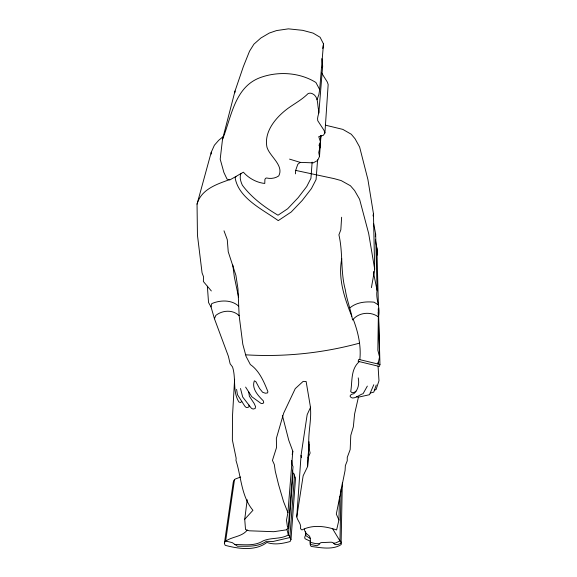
<?xml version="1.0" encoding="UTF-8"?>
<svg xmlns="http://www.w3.org/2000/svg" width="577" height="577" viewBox="0 0 577 577"><rect width="100%" height="100%" fill="white"/><g stroke="black" fill="none" stroke-linecap="round" stroke-linejoin="round"><path stroke-width="0.87" d="M341.072 488.878L339.961 540.938L341 541.875L341.223 544.529C332.987 550.105 320.798 547.739 311.277 546.448L310.448 545.561C309.46 542.366 311.429 539.12 309.481 536.112L306.221 533.494L304.822 531.042L304.432 529.051M342.32 483.007L341.108 543.159L337.646 544.652L334.999 544.529L332.612 542.467L331.119 542.192L321.274 542.604L320.221 542.986L318.872 544.702L316.723 545.705L310.318 544.436L310.412 542.647M245.614 387.095L251.767 396.695L260.999 403.41L262.477 403.539L263.718 402.847L263.321 400.849C258.258 395.786 251.392 388.653 254.334 380.834L255.82 381.57L259.585 388.523L262.636 392.281L265.384 393.226L267.605 392.915L267.865 391.552C263.934 381.707 259.304 370.708 250.346 364.549L246.069 356.391L242.802 344.26L239.145 315.677L237.948 288.644L235.906 275.337L228.24 251.788L227.266 239.614L223.999 230.786M310.635 407.131L307.159 414.683L301.05 455.383L296.773 516.884C297.552 520.988 301.67 523.988 300.466 528.655L301.959 529.953C312.965 524.37 325.341 526.188 336.615 529.946L338.93 520.007L339.464 496.725M296.773 516.884L303.156 475.758L307.613 466.591L309.005 441.794M377.055 255.286L377.308 250.353L375.411 239.917M295.467 173.857L295.655 170.395L297.775 164.315L300.177 162.368L313.217 162.858L317.711 160.435L319.485 156.417L320.963 135.783M234.608 379.284L232.524 415.555L232.365 439.941L236.159 458.261L235.971 460.396C241.301 477.028 241.251 496.328 252.935 510.313L244.735 519.264L245.521 529.542L249.156 530.797L273.801 531.698L286.142 529.888L288.233 528.164L293.029 466.634L292.222 464.788L291.673 460.432M305.666 531.778L305.457 535.355L310.282 538.55M307.613 466.591L308.976 444.175M341.627 217.24L340.841 229.733L338.915 234.853C343.142 252.95 340.38 271.652 345.291 289.654C346.835 300.112 350.766 309.64 352.561 319.99C358.634 312.409 370.614 311.14 378.339 316.874L377.848 350.261L379.515 356.903L378.072 364.029L379.954 364.57L379.406 366.46L358.115 361.317L358.779 359.413L378.072 364.029L378.029 362.241M319.485 156.417L318.742 152.508L319.975 147.222L319.009 145.281L320.502 142.014L318.742 136.655L323.43 135.256L324.93 132.926L328.162 84.502L327.282 81.97L321.67 73.048M319.975 147.222L320.372 141.848M320.509 140.06L320.841 135.581M240.659 477.013L235.192 479.061L233.743 480.605L233.252 482.278L224.381 543.491L225.181 545.315C238.517 548.85 255.395 551.323 266.927 542.423C274.284 545.178 282.643 543.577 290.08 541.536L291.003 539.466L295.561 477.85L294.501 475.96L294.335 474.106L293.102 473.349L292.337 470.161M294.501 475.96L289.856 537.562L291.003 539.466M288.392 534.944L293.102 473.349M317.602 159.692L316.081 179.555L311.4 188.629L302.261 200.414L291.241 211.983L278.244 220.63C263.062 209.631 238.813 198.582 235.156 177.99L235.943 176.483L243.364 172.17C248.586 178.134 256.592 182.657 264.764 183.45L264.908 179.418L265.571 178.322L266.552 177.983C270.649 178.957 275.222 178.365 278.72 175.935C284.324 165.397 269.509 156.338 266.935 147.085C263.819 131.325 276.21 117.03 288.074 108.288C294.775 103.485 302.146 99.554 307.995 93.662C309.431 92.955 311.09 93.041 312.496 93.762C318.677 96.698 317.177 104.531 318.605 110.027C319.528 113.734 316.823 116.958 317.747 120.708L323.957 130.222L324.93 132.926M288.233 528.164L287.36 526.303L286.502 520.151L287.916 512.636L292.813 451.228L288.767 440.301L282.377 415.361M318.814 113.272L322.658 66.066L321.836 58.638M317.018 99.713L318.915 94.498L319.665 89.579L323.488 43.888L320.12 37.289L313.138 33.12L302.701 30.336L288.421 28.85L276.556 30.574L269.322 33.048L260.854 38.024L253.916 44.177L249.531 51.194L243.357 66.6L235.048 90.978L222.498 139.439L220.198 159.165L223.883 172.451L227.013 179.072L229.783 179.945L235.943 176.483M312.143 162.144L310.924 178.336L306.726 186.551L298.158 197.68L287.649 208.773L278.013 215.214C264.619 207.273 251.738 197.81 242.362 185.217C240.732 181.618 239.318 177.456 240.905 173.605M341.743 258.784C337.891 278.54 344.462 298.1 351.761 316.218M234.832 92.753L235.048 90.978M244.735 519.264L247.201 499.754M375.317 236.505L375.656 234.038L373.644 223.58M234.464 479.833L225.65 541.038L232.221 542.604L237.515 546.246C247.309 546.138 257.883 547.256 266.35 541.291L272.928 541.522L289.856 537.562L289.668 535.694L288.349 534.915L286.877 529.304M375.656 234.038L377.084 290.512C375.375 299.312 380.935 307.909 378.339 316.874L378.223 312.381M322.795 48.49L323.488 43.888M373.038 215.964L373.442 213.577L367.902 179.49L359.622 147.02L355.071 138.797L351.285 134.253L342.817 129.385L325.442 125.166M371.422 287.649L374.682 269.163L373.442 213.577M292.207 454.546L292.813 451.228M241.792 401.455L240.479 402.566L238.936 402.025C232.307 391.357 236.31 378.454 232.524 366.943L230.144 363.806L228.398 356.297L214.456 318.764L211.038 306.964L211.73 303.632C220.104 299.982 231.435 299.578 238.532 306.041M373.795 384.715L369.496 394.711L358.425 397.164L354.61 413.94L353.348 426.814L350.787 435.375L350.181 449.57L347.26 457.402L347.253 460.771L345.356 465.625L345.089 470.414L336.312 514.078L338.93 520.007M211.333 290.945L203.371 281.504L203.508 276.671L202.073 272.921L197.449 235.192L197.045 204.15L211.232 152.285L214.37 145.253L218.719 140.29L223.104 136.648M224.381 543.491L224.886 541.81C231.305 536.43 241.612 537.245 247.223 530.14M322.139 67.675L322.658 66.066M359.824 359.615C361.31 346.142 358.122 331.963 353.232 319.305M222.498 139.439C231.348 117.492 234.421 87.459 259.765 77.78C277.775 71.014 299.492 72.269 315.922 82.504L319.665 89.579M376.254 385.003L373.773 392.129L370.218 393.038M214.456 318.764L215.791 315.424C222.498 310.13 232.776 309.452 239.145 315.677M306.221 533.494L304.692 537.209L305.031 538.738L310.296 541.219M308.017 457.893L310.123 453.053C306.084 437.301 312.388 421.506 310.195 405.552L306.12 381.462L303.134 381.39L295.244 388.638L283.711 413.045L276.361 438.405L276.527 447.564L272.445 460.388L274.306 464.492L275.279 471.236L278.597 484.709L283.531 501.579L287.916 512.636M197.045 204.15C201.056 189.501 216.454 184.301 229.206 179.764M367.333 386.1L363.092 393.68C359.969 394.235 352.41 401.311 349.994 396.132L351.155 394.495L353.867 393.658C358.36 389.706 359.449 383.568 358.23 377.885M359.32 361.599C350.484 369.208 352.497 381.484 350.701 391.595L352.042 392.677L354.105 392.454L355.995 391.206M349.972 307.822C356.557 302.247 365.739 301.345 374.026 302.175L378.389 304.923L376.875 247.879M288.349 534.915C280.804 539.452 271.219 537.346 263.22 540.837C254.76 546.289 244.439 544.587 234.926 544.486M374.444 390.203L376.074 389.554L378.981 380.741L378.058 366.121M359.377 343.178C322.485 353.225 283.812 357.177 245.643 354.812M333.448 543.188L335.59 543.015L339.961 540.938L332.655 528.857M319.701 543.685L315.691 543.635L310.058 542.265M295.655 170.395L334.184 178.639L341.144 180.572L350.441 185.758L354.603 190.569L359.594 199.267L368.66 233.454L374.682 269.163M356.622 396.774L358.425 397.164M289.553 159.115L300.177 162.368M211.038 306.964L208.535 302.514L207.367 286.242M240.508 388.509L242.693 397.012L251.464 408.357L253.137 409.057L255.171 408.516L255.532 406.525L254.168 403.496L249.387 396.255L248.701 391.913M238.532 297.011L234.334 276.924L232.812 265.074M377.084 290.512L373.809 274.147L373.752 271.45M301.05 455.383L301.482 457.669M236.584 389.367L237.493 394.769L244.893 406.273L246.199 407.477L247.533 407.449L249.012 406.915L248.961 405.119M378.462 308.19L379.954 364.57M378.245 308.774L379.515 356.903M211.232 152.285L211.24 154.073"/></g></svg>
